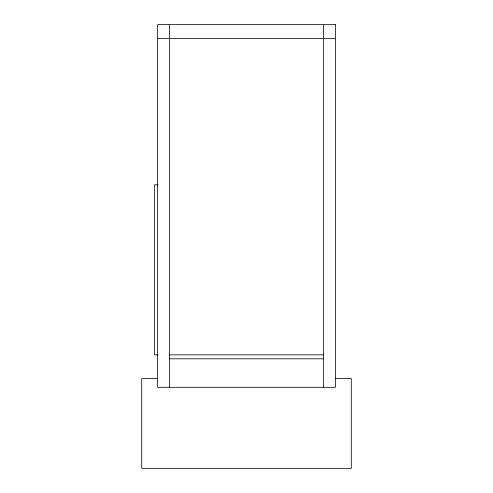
<?xml version="1.0" encoding="UTF-8"?>
<svg xmlns="http://www.w3.org/2000/svg" width="493" height="493" viewBox="0 0 493 493"><rect width="100%" height="100%" fill="white"/><g stroke="black" fill="none" stroke-linecap="round" stroke-linejoin="round"><path stroke-width="0.74" d="M157.538 38.491L335.462 38.491M158.099 184.813L154.358 184.813L154.358 354.849L158.099 354.849M169.401 354.849L323.599 354.849M169.401 358.805L323.599 358.805M157.538 378.575L141.719 378.575L141.719 468.35L351.281 468.35L351.281 378.575L335.462 378.575M323.599 24.65L323.599 387.307M169.401 24.65L169.401 387.307M335.462 24.65L157.538 24.65L157.538 387.307L335.462 387.307L335.462 24.65"/></g></svg>
